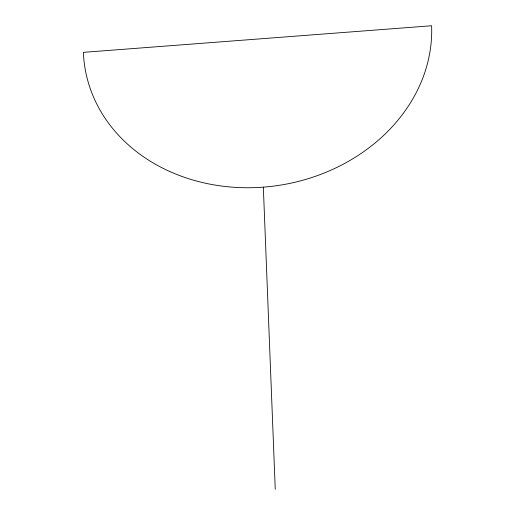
<?xml version="1.0" encoding="UTF-8"?>
<svg xmlns="http://www.w3.org/2000/svg" width="515" height="515" viewBox="0 0 515 515"><rect width="100%" height="100%" fill="white"/><g stroke="black" fill="none" stroke-linecap="round" stroke-linejoin="round"><path stroke-width="0.77" d="M263.339 187.151A174.926 147.857 -9.7 0 1 83.385 52.356L431.615 25.75A174.926 147.857 -9.7 0 1 263.339 187.151L275.255 489.25"/></g></svg>
